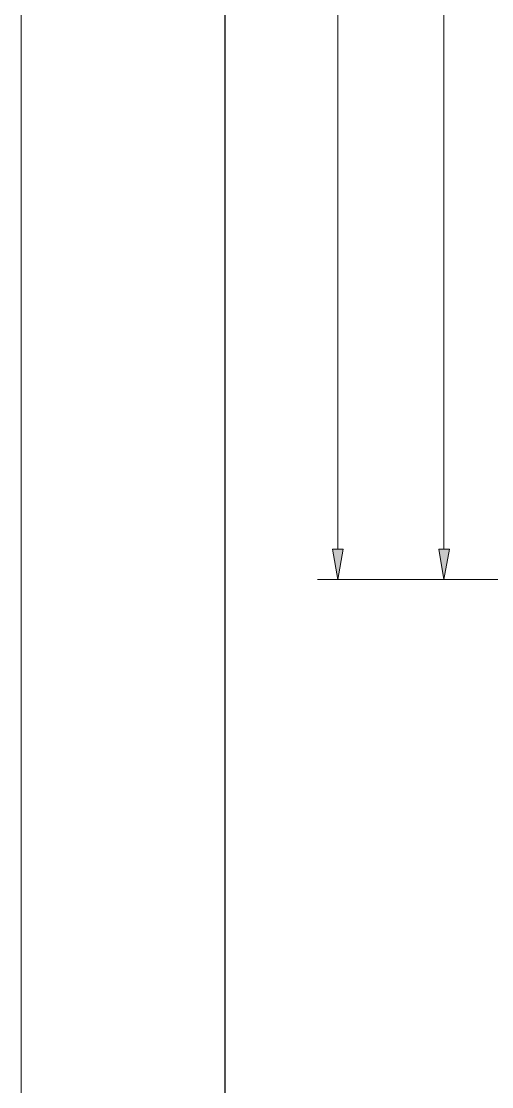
# Model space of a CAD drawing. Extents: x 0 to 297, y 0 to 420.
# Drawn here: x 0 to 46.2, y 104.5 to 208.9 of the extents above; entities that cross this region are included whole.
import ezdxf

# ---------------------------------------------------------------- set-up
doc = ezdxf.new("R2010")
doc.units = 0

msp = doc.modelspace()

# ---------------------------------------------------------------- linework, layer by layer
at = {"color": 7, "lineweight": 13}
for p, q in [((0, 0), (0, 420)), ((31.06, 157.16), (31.06, 371.95)), ((41.48, 157.16), (41.48, 283.45)), ((75.93, 154.21), (29.06, 154.21)), ((75.93, 154.21), (39.48, 154.21))]:
    msp.add_line(p, q, dxfattribs=at)
at = {"color": 7, "lineweight": 30}
msp.add_line((20, 5), (20, 415), dxfattribs=at)
at = {"color": 7, "lineweight": 13}
for points in [[(30.54, 157.16), (31.06, 154.21), (31.58, 157.16)], [(40.96, 157.16), (41.48, 154.21), (42.01, 157.16)]]:
    msp.add_lwpolyline(points, close=True, dxfattribs=at)
for points in [[(30.54, 157.16), (31.06, 154.21), (30.54, 157.16), (31.58, 157.16)], [(40.96, 157.16), (41.48, 154.21), (40.96, 157.16), (42.01, 157.16)]]:
    msp.add_solid(points, dxfattribs=at)

doc.saveas('drawing.dxf')
